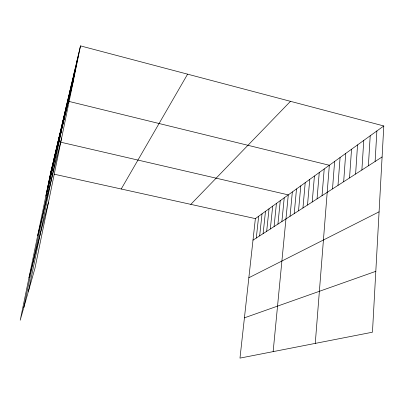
<?xml version="1.0" encoding="UTF-8"?>
<svg xmlns="http://www.w3.org/2000/svg" width="404" height="404" viewBox="0 0 404 404"><rect width="100%" height="100%" fill="white"/><g stroke="black" fill="none" stroke-linecap="round" stroke-linejoin="round"><path stroke-width="0.61" d="M383.8 125.962L372.463 332.209L239.981 358.111L255.373 218.62L383.8 125.962L80.497 45.889L50.53 173.392L20.2 320.251L34.976 268.226L80.497 45.889M375.114 161.469L376.887 130.947M368.377 165.807L370.216 135.764M361.878 169.998L363.772 140.41M355.606 174.038L357.545 144.9M349.541 177.947L351.531 149.243M343.678 181.724L345.708 153.444M338.002 185.38L340.077 157.504M332.512 188.921L334.623 161.443M315.261 343.39L329.336 165.256L67.529 101.061L28.447 291.218M322.044 195.667L324.215 168.948M317.054 198.884L319.251 172.533M312.211 202.005L314.428 176.008M307.51 205.03L309.752 179.386M302.95 207.969L305.212 182.664M298.521 210.827L300.798 185.845M294.213 213.6L296.511 188.941M290.032 216.297L292.339 191.945M273.144 351.626L288.284 194.874L60.413 142.122M281.891 221.543L284.224 197.803M277.927 224.094L280.27 200.657M274.074 226.578L276.427 203.429M270.321 228.992L272.68 206.131M266.675 231.346L269.039 208.762M263.12 233.638L265.489 211.322M259.656 235.865L262.029 213.817M256.282 238.042L258.661 216.251M56.403 151.727L61.908 124.977M57.378 147.627L62.958 120.498M58.388 143.385L64.049 115.872M59.428 139.006L65.17 111.1M60.509 134.482L66.332 106.166M62.777 124.947L68.771 95.778M63.973 119.922L70.054 90.314M65.211 114.721L71.387 84.648M66.498 109.322L72.765 78.78M67.832 103.717L74.195 72.69M69.215 97.899L75.684 66.372M70.66 91.854L77.225 59.807M72.154 85.567L78.831 52.985M46.546 193.112L51.268 170.241M47.253 190.158L52.03 167.004M47.975 187.118L52.813 163.671M48.717 183.992L53.616 160.247M49.485 180.775L54.444 156.727M50.273 177.462L55.297 153.101M51.086 174.048L56.176 149.369M51.924 170.538L57.08 145.526M23.786 307.626L58.009 141.567L59.211 141.844M53.646 163.292L58.939 137.602M54.535 159.555L59.898 133.522M55.454 155.702L60.888 129.315M45.864 195.985L73.715 79.022M37.703 235.502L61.66 137.885M28.982 277.725L48.51 202.106M121.225 189.001L187.597 74.164M190.799 204.363L290.481 101.323M252.995 240.158L382.098 156.969M248.849 277.76L379.083 211.822M244.425 317.842L375.811 271.326M50.53 173.392L51.732 173.659M54.136 174.19L255.373 218.62"/></g></svg>
